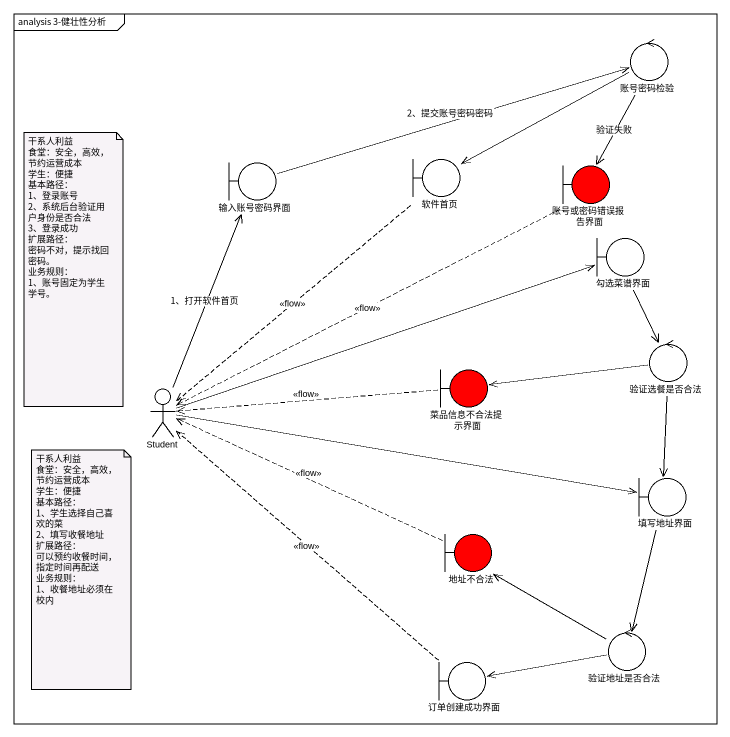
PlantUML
@startuml
mainframe analysis 3-健壮性分析
control 账号密码检验
boundary 输入账号密码界面
boundary 软件首页
boundary 账号或密码错误报告界面 #FF0000
boundary 勾选菜谱界面
boundary 菜品信息不合法提示界面 #FF0000
control 验证选餐是否合法
actor Student
boundary 填写地址界面
boundary 地址不合法 #FF0000
control 验证地址是否合法
boundary 订单创建成功界面
账号密码检验 -left-> 软件首页
账号密码检验 --> 账号或密码错误报告界面 : 验证失败
输入账号密码界面 -right-> 账号密码检验 : 2、提交账号密码密码
软件首页 ..> Student : <<flow>>
账号或密码错误报告界面 .left.> Student : <<flow>>
勾选菜谱界面 --> 验证选餐是否合法
菜品信息不合法提示界面 .left.> Student : <<flow>>
验证选餐是否合法 -left-> 菜品信息不合法提示界面
验证选餐是否合法 --> 填写地址界面
Student -up-> 输入账号密码界面 : 1、打开软件首页
Student -right-> 勾选菜谱界面
Student -right-> 填写地址界面
填写地址界面 --> 验证地址是否合法
地址不合法 .left.> Student : <<flow>>
验证地址是否合法 -up-> 地址不合法
验证地址是否合法 -left-> 订单创建成功界面
订单创建成功界面 .up.> Student : <<flow>>
note as N1
  干系人利益
  食堂：安全，高效，节约运营成本
  学生：便捷
  基本路径：
  1、登录账号
  2、系统后台验证用户身份是否合法
  3、登录成功
  扩展路径：
  密码不对，提示找回密码。
  业务规则：
  1、账号固定为学生学号。
end note
note as N2
  干系人利益
  食堂：安全，高效，节约运营成本
  学生：便捷
  基本路径：
  1、学生选择自己喜欢的菜
  2、填写收餐地址
  扩展路径：
  可以预约收餐时间，指定时间再配送
  业务规则：
  1、收餐地址必须在校内
end note
@enduml
